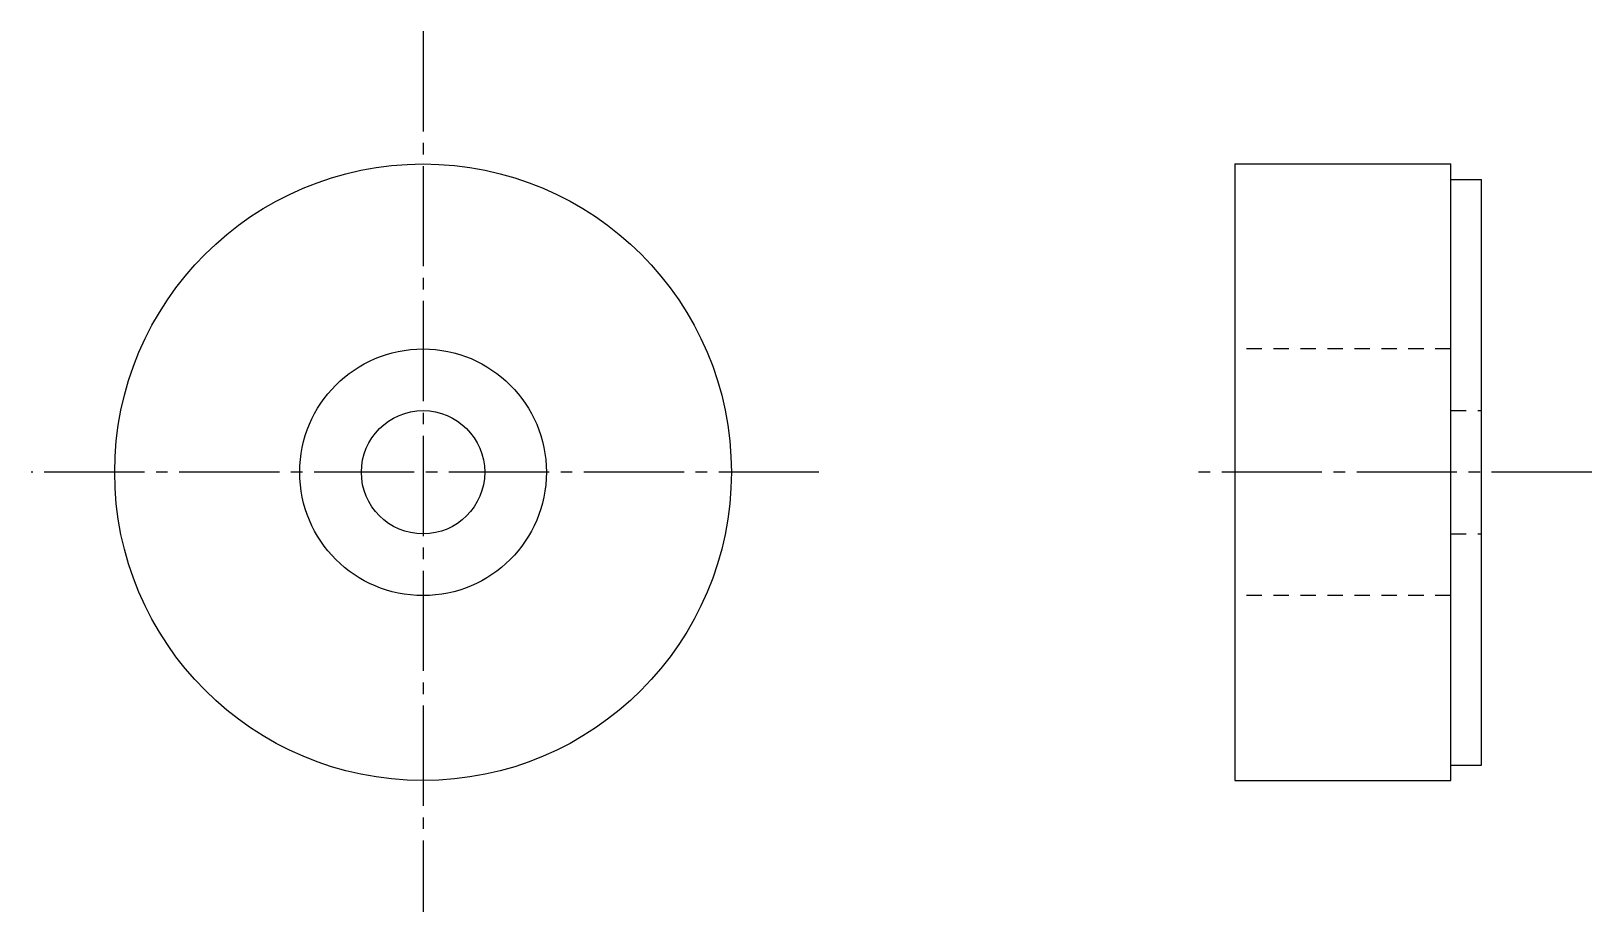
# Model space of a CAD drawing. Extents: x 10 to 152, y 10 to 140.
# Drawn here: x 101.6 to 152.2, y 111.6 to 140.1 of the extents above; entities outside this region: 2.
import ezdxf

# ---------------------------------------------------------------- set-up
doc = ezdxf.new("R2010")
doc.units = 0
doc.header["$LTSCALE"] = 0.25
doc.linetypes.add('CENTER', pattern=[17.5, 13, -1.5, 1.5, -1.5])
doc.linetypes.add('DASHED', pattern=[3.5, 2, -1.5])
doc.layers.get('0').update_dxf_attribs({"linetype": 'CONTINUOUS'})
doc.layers.add('CENTER', color=1, linetype='CENTER')

msp = doc.modelspace()

# ---------------------------------------------------------------- linework, layer by layer
for p, q in [((140.616, 135.831), (140.616, 115.831)), ((140.616, 135.831), (147.616, 135.831)), ((147.616, 115.831), (147.616, 135.831)), ((147.616, 135.331), (148.616, 135.331)), ((148.616, 116.331), (148.616, 135.331)), ((147.616, 125.831), (147.616, 125.831)), ((147.616, 120.831), (147.616, 120.831)), ((147.616, 116.331), (148.616, 116.331)), ((140.616, 115.831), (147.616, 115.831))]:
    msp.add_line(p, q)
at = {"color": 3, "linetype": 'DASHED'}
for p, q in [((147.616, 129.831), (140.616, 129.831)), ((147.616, 127.831), (148.616, 127.831)), ((147.616, 123.831), (148.616, 123.831)), ((147.616, 121.831), (140.616, 121.831))]:
    msp.add_line(p, q, dxfattribs=at)
for radius in [10, 4, 2]:
    msp.add_circle((114.286, 125.831), radius)
at = {"layer": 'CENTER', "color": 1, "linetype": 'CENTER'}
for p, q in [((114.286, 140.137), (114.286, 111.574)), ((127.126, 125.831), (101.578, 125.831)), ((152.191, 125.831), (139.074, 125.831))]:
    msp.add_line(p, q, dxfattribs=at)

# ---------------------------------------------------------------- texts
for s, p in [('UPWH4-8', (10, 25)), ('UPWH04', (10, 10))]:
    msp.add_text(s, height=4).set_placement(p)

doc.saveas('drawing.dxf')
